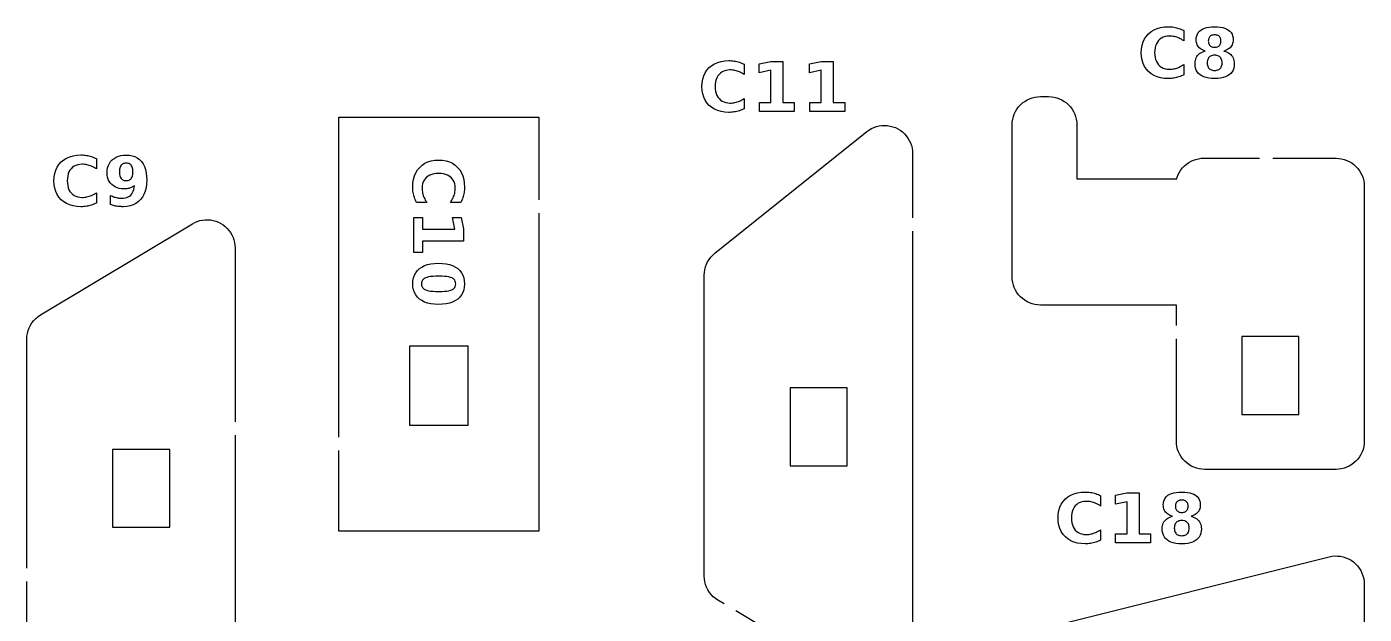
# Model space of a CAD drawing. Header units: millimetres. Extents: x 0 to 300, y 5 to 290.
# Drawn here: x 225.9 to 291.1, y 249.9 to 278.5 of the extents above; entities that cross this region are included whole.
import ezdxf

# ---------------------------------------------------------------- set-up
doc = ezdxf.new("R2010")
doc.units = ezdxf.units.MM
doc.layers.add('CUT', color=1, linetype='CONTINUOUS')
doc.layers.add('ENGRAVE', color=5, linetype='CONTINUOUS')

msp = doc.modelspace()

# ---------------------------------------------------------------- linework, layer by layer
at = {"layer": 'CUT', "color": 1}
for points in [[(281.925, 263.9378), (281.925, 264.925), (275.2982, 264.925), (275.1652, 264.9315), (275.0317, 264.9513), (274.9008, 264.9841), (274.7738, 265.0296), (274.6518, 265.0873), (274.536, 265.1567), (274.4277, 265.237), (274.3277, 265.3277), (274.237, 265.4277), (274.1567, 265.536), (274.0873, 265.6518), (274.0296, 265.7738), (273.9841, 265.9008), (273.9513, 266.0317), (273.9315, 266.1652), (273.925, 266.2982), (273.925, 273.7018), (273.9315, 273.8348), (273.9513, 273.9683), (273.9841, 274.0992), (274.0296, 274.2262), (274.0873, 274.3482), (274.1567, 274.464), (274.237, 274.5723), (274.3277, 274.6723), (274.4277, 274.763), (274.536, 274.8433), (274.6518, 274.9127), (274.7738, 274.9704), (274.9008, 275.0159), (275.0317, 275.0487), (275.1652, 275.0685), (275.2982, 275.075), (275.7018, 275.075), (275.8348, 275.0685), (275.9683, 275.0487), (276.0992, 275.0159), (276.2262, 274.9704), (276.3482, 274.9127), (276.464, 274.8433), (276.5723, 274.763), (276.6723, 274.6723), (276.763, 274.5723), (276.8433, 274.464), (276.9127, 274.3482), (276.9704, 274.2262), (277.0159, 274.0992), (277.0487, 273.9683), (277.0685, 273.8348), (277.075, 273.7018), (277.075, 271.075), (281.9419, 271.075), (281.9671, 271.1587), (282.0162, 271.2792), (282.0766, 271.3945), (282.1475, 271.5036), (282.2285, 271.6054), (282.3187, 271.6992), (282.4174, 271.784), (282.5237, 271.8592), (282.6366, 271.9239), (282.755, 271.9777), (282.8781, 272.02), (283.0046, 272.0505), (283.1334, 272.0689), (283.2616, 272.075), (285.9651, 272.075)], [(241.125, 258.5), (241.125, 274.075), (250.875, 274.075), (250.875, 270.05)], [(259.8998, 250.3726), (259.5909, 250.558), (259.475, 250.6359), (259.3662, 250.7266), (259.2673, 250.828), (259.1794, 250.9391), (259.1034, 251.0585), (259.04, 251.1852), (258.9901, 251.3177), (258.954, 251.4547), (258.9322, 251.5946), (258.925, 251.7341), (258.925, 266.3771), (258.9317, 266.5119), (258.9521, 266.6472), (258.9858, 266.7798), (259.0325, 266.9085), (259.0918, 267.0318), (259.163, 267.1486), (259.2456, 267.2578), (259.3385, 267.3583), (259.4396, 267.4477), (266.8425, 273.37), (266.9497, 273.4476), (267.0657, 273.5152), (267.1876, 273.5712), (267.3144, 273.6151), (267.4449, 273.6464), (267.5778, 273.6648), (267.7119, 273.6702), (267.8459, 273.6625), (267.9785, 273.6418), (268.1084, 273.6082), (268.2345, 273.5622), (268.3554, 273.504), (268.4702, 273.4344), (268.5775, 273.3539), (268.6765, 273.2633), (268.7663, 273.1635), (268.8458, 273.0554), (268.9145, 272.9401), (268.9716, 272.8187), (269.0165, 272.6922), (269.049, 272.562), (269.0685, 272.4292), (269.075, 272.297), (269.075, 269.1726)], [(286.6151, 272.075), (289.7018, 272.075), (289.8348, 272.0685), (289.9683, 272.0487), (290.0992, 272.0159), (290.2262, 271.9704), (290.3482, 271.9127), (290.464, 271.8433), (290.5723, 271.763), (290.6723, 271.6723), (290.763, 271.5723), (290.8433, 271.464), (290.9127, 271.3482), (290.9704, 271.2262), (291.0159, 271.0992), (291.0487, 270.9683), (291.0685, 270.8348), (291.075, 270.7018), (291.075, 258.2982), (291.0685, 258.1652), (291.0487, 258.0317), (291.0159, 257.9008), (290.9704, 257.7738), (290.9127, 257.6518), (290.8433, 257.536), (290.763, 257.4277), (290.6723, 257.3277), (290.5723, 257.237), (290.464, 257.1567), (290.3482, 257.0873), (290.2262, 257.0296), (290.0992, 256.9841), (289.9683, 256.9513), (289.8348, 256.9315), (289.7018, 256.925), (283.2982, 256.925), (283.1652, 256.9315), (283.0317, 256.9513), (282.9008, 256.9841), (282.7738, 257.0296), (282.6518, 257.0873), (282.536, 257.1567), (282.4277, 257.237), (282.3277, 257.3277), (282.237, 257.4277), (282.1567, 257.536), (282.0873, 257.6518), (282.0296, 257.7738), (281.9841, 257.9008), (281.9513, 258.0317), (281.9315, 258.1652), (281.925, 258.2982), (281.925, 263.2878)], [(225.925, 252.12), (225.925, 263.2659), (225.9322, 263.4054), (225.954, 263.5453), (225.9901, 263.6823), (226.04, 263.8148), (226.1034, 263.9415), (226.1794, 264.0609), (226.2673, 264.172), (226.3662, 264.2734), (226.475, 264.3641), (226.5909, 264.442), (233.9941, 268.8839), (234.1088, 268.9454), (234.2304, 268.9964), (234.3564, 269.0354), (234.4856, 269.0622), (234.6167, 269.0765), (234.7486, 269.0782), (234.8801, 269.0672), (235.0099, 269.0437), (235.1368, 269.0078), (235.2597, 268.96), (235.3775, 268.9006), (235.489, 268.8301), (235.5933, 268.7493), (235.6894, 268.6589), (235.7763, 268.5597), (235.8534, 268.4527), (235.9198, 268.3387), (235.975, 268.2189), (236.0185, 268.0944), (236.0498, 267.9663), (236.0688, 267.8357), (236.075, 267.7058), (236.075, 259.2459)], [(250.875, 269.4), (250.875, 253.925), (241.125, 253.925), (241.125, 257.85)], [(269.075, 268.5226), (269.075, 247.2942)], [(236.075, 258.5959), (236.075, 242.703)], [(275.8759, 249.2963), (289.3683, 252.6694), (289.5025, 252.6958), (289.6406, 252.7088), (289.7792, 252.7078), (289.9171, 252.6928), (290.0527, 252.6641), (290.1848, 252.6218), (290.3119, 252.5664), (290.4328, 252.4986), (290.5463, 252.4188), (290.6511, 252.3281), (290.7463, 252.2273), (290.8308, 252.1174), (290.9039, 251.9995), (290.9647, 251.8749), (291.0126, 251.7448), (291.0472, 251.6105), (291.0681, 251.4735), (291.075, 251.3369), (291.075, 239.2015)], [(225.925, 248.6229), (225.925, 251.47)], [(266.9941, 246.1161), (260.4572, 250.0382)]]:
    msp.add_lwpolyline(points, dxfattribs=at)
for points in [[(287.895, 263.395), (285.105, 263.395), (285.105, 259.605), (287.895, 259.605), (287.895, 263.395)], [(247.425, 262.925), (244.575, 262.925), (244.575, 259.075), (247.425, 259.075), (247.425, 262.925)], [(263.105, 257.105), (265.895, 257.105), (265.895, 260.895), (263.105, 260.895), (263.105, 257.105)], [(230.105, 254.105), (232.895, 254.105), (232.895, 257.895), (230.105, 257.895), (230.105, 254.105)]]:
    msp.add_lwpolyline(points, close=True, dxfattribs=at)
at = {"layer": 'ENGRAVE', "color": 5}
for points in [[(282.2257, 276.1048), (282.1669, 276.0787), (282.1074, 276.0549), (282.047, 276.0336), (281.9859, 276.0148), (281.9239, 275.9984), (281.861, 275.9844), (281.7973, 275.9731), (281.7326, 275.9642), (281.6671, 275.9579), (281.6006, 275.9541), (281.5333, 275.9528), (281.3379, 275.9622), (281.1566, 275.9905), (280.9892, 276.0376), (280.8359, 276.1036), (280.6966, 276.1885), (280.5714, 276.2922), (280.4629, 276.412), (280.3742, 276.5452), (280.3052, 276.6919), (280.256, 276.8521), (280.2264, 277.0256), (280.2165, 277.2126), (280.2264, 277.4), (280.256, 277.574), (280.3052, 277.7344), (280.3742, 277.8813), (280.4629, 278.0147), (280.5714, 278.1346), (280.6966, 278.2383), (280.8359, 278.3231), (280.9892, 278.3891), (281.1566, 278.4363), (281.3379, 278.4645), (281.5333, 278.474), (281.6006, 278.4727), (281.6671, 278.4689), (281.7326, 278.4626), (281.7973, 278.4537), (281.861, 278.4423), (281.9239, 278.4284), (281.9859, 278.412), (282.047, 278.3931), (282.1074, 278.3718), (282.1669, 278.3481), (282.2257, 278.3219), (282.2836, 278.2933), (282.2836, 277.7904), (282.2257, 277.8282), (282.168, 277.8625), (282.1107, 277.8933), (282.0536, 277.9206), (281.9967, 277.9443), (281.9402, 277.9645), (281.8832, 277.9814), (281.8253, 277.9953), (281.7664, 278.006), (281.7065, 278.0137), (281.6456, 278.0183), (281.5837, 278.0199), (281.4759, 278.0139), (281.3761, 277.996), (281.2842, 277.9661), (281.2003, 277.9244), (281.1244, 277.8707), (281.0564, 277.805), (280.9977, 277.7289), (280.9497, 277.6437), (280.9123, 277.5495), (280.8857, 277.4462), (280.8697, 277.3339), (280.8643, 277.2126), (280.8697, 277.0917), (280.8857, 276.9798), (280.9123, 276.8769), (280.9497, 276.7829), (280.9977, 276.6978), (281.0564, 276.6217), (281.1244, 276.5561), (281.2003, 276.5024), (281.2842, 276.4606), (281.3761, 276.4308), (281.4759, 276.4129), (281.5837, 276.4069), (281.6456, 276.4084), (281.7065, 276.413), (281.7664, 276.4207), (281.8253, 276.4315), (281.8832, 276.4453), (281.9402, 276.4622), (281.9967, 276.4824), (282.0536, 276.5062), (282.1107, 276.5334), (282.168, 276.5642), (282.2257, 276.5986), (282.2836, 276.6364), (282.2836, 276.1335), (282.2257, 276.1048)], [(283.1392, 277.3786), (283.0866, 277.4147), (283.0401, 277.4549), (282.9996, 277.499), (282.9653, 277.547), (282.9372, 277.5988), (282.9154, 277.6545), (282.8998, 277.7139), (282.8904, 277.7771), (282.8873, 277.8441), (282.8937, 277.9425), (282.9128, 278.0329), (282.9447, 278.1151), (282.9893, 278.1891), (283.0467, 278.255), (283.1168, 278.3128), (283.1993, 278.3621), (283.2937, 278.4023), (283.4, 278.4337), (283.5183, 278.4561), (283.6485, 278.4695), (283.7906, 278.474), (283.9318, 278.4695), (284.0612, 278.4561), (284.1788, 278.4339), (284.2847, 278.4027), (284.3788, 278.3626), (284.4612, 278.3136), (284.5313, 278.2561), (284.5887, 278.1902), (284.6333, 278.1161), (284.6652, 278.0337), (284.6843, 277.943), (284.6907, 277.8441), (284.6875, 277.7771), (284.6781, 277.7139), (284.6624, 277.6545), (284.6404, 277.5988), (284.6121, 277.547), (284.5776, 277.499), (284.5369, 277.4549), (284.4901, 277.4147), (284.4374, 277.3786), (284.3786, 277.3464), (284.3139, 277.3182), (284.2431, 277.2939), (284.3222, 277.2688), (284.3946, 277.2389), (284.4602, 277.2042), (284.5191, 277.1648), (284.5712, 277.1207), (284.6166, 277.0718), (284.6552, 277.0183), (284.6867, 276.9603), (284.7112, 276.8978), (284.7288, 276.8309), (284.7393, 276.7595), (284.7428, 276.6836), (284.7361, 276.5681), (284.7161, 276.4623), (284.6828, 276.3664), (284.6361, 276.2803), (284.5761, 276.204), (284.5027, 276.1375), (284.4162, 276.0811), (284.3169, 276.0349), (284.2046, 275.999), (284.0795, 275.9733), (283.9415, 275.9579), (283.7906, 275.9528), (283.6392, 275.9579), (283.5006, 275.9733), (283.375, 275.999), (283.2622, 276.0349), (283.1623, 276.0811), (283.0753, 276.1375), (283.0014, 276.204), (282.941, 276.2803), (282.894, 276.3664), (282.8604, 276.4623), (282.8403, 276.5681), (282.8336, 276.6836), (282.8371, 276.7595), (282.8476, 276.8309), (282.8651, 276.8978), (282.8897, 276.9603), (282.9212, 277.0183), (282.9597, 277.0718), (283.0051, 277.1207), (283.0573, 277.1648), (283.1162, 277.2042), (283.1818, 277.2389), (283.2542, 277.2688), (283.3333, 277.2939), (283.2625, 277.3182), (283.1978, 277.3464), (283.1392, 277.3786)], [(283.4887, 277.6914), (283.4999, 277.6524), (283.5156, 277.6171), (283.5357, 277.5855), (283.5603, 277.5576), (283.5891, 277.5337), (283.6217, 277.5142), (283.6582, 277.499), (283.6985, 277.4882), (283.7426, 277.4817), (283.7906, 277.4795), (283.8376, 277.4817), (283.8809, 277.4882), (283.9204, 277.499), (283.9563, 277.5142), (283.9884, 277.5337), (284.0169, 277.5576), (284.0412, 277.5855), (284.0612, 277.6171), (284.0767, 277.6524), (284.0878, 277.6914), (284.0944, 277.7342), (284.0966, 277.7806), (284.0944, 277.827), (284.0878, 277.8697), (284.0767, 277.9086), (284.0612, 277.9437), (284.0412, 277.9751), (284.0169, 278.0028), (283.9884, 278.0264), (283.9563, 278.0457), (283.9204, 278.0608), (283.8809, 278.0715), (283.8376, 278.0779), (283.7906, 278.0801), (283.7426, 278.0779), (283.6985, 278.0714), (283.6582, 278.0605), (283.6217, 278.0454), (283.5891, 278.0258), (283.5603, 278.002), (283.5357, 277.9741), (283.5156, 277.9426), (283.4999, 277.9076), (283.4887, 277.8689), (283.482, 277.8265), (283.4798, 277.7806), (283.482, 277.7342), (283.4887, 277.6914)], [(283.6352, 277.0632), (283.5924, 277.0446), (283.5542, 277.0206), (283.5204, 276.9912), (283.4916, 276.9569), (283.468, 276.918), (283.4496, 276.8744), (283.4365, 276.8263), (283.4287, 276.7735), (283.426, 276.7161), (283.4287, 276.6588), (283.4365, 276.6061), (283.4496, 276.5581), (283.468, 276.5147), (283.4916, 276.476), (283.5204, 276.4419), (283.5542, 276.4128), (283.5924, 276.389), (283.6352, 276.3705), (283.6825, 276.3573), (283.7343, 276.3493), (283.7906, 276.3467), (283.8464, 276.3493), (283.8977, 276.3573), (283.9444, 276.3705), (283.9867, 276.389), (284.0244, 276.4128), (284.0576, 276.4419), (284.0859, 276.476), (284.1091, 276.5147), (284.1271, 276.5581), (284.14, 276.6061), (284.1477, 276.6588), (284.1503, 276.7161), (284.1477, 276.774), (284.14, 276.8271), (284.1271, 276.8754), (284.1091, 276.9191), (284.0859, 276.9579), (284.0576, 276.992), (284.0244, 277.0211), (283.9867, 277.0449), (283.9444, 277.0634), (283.8977, 277.0767), (283.8464, 277.0846), (283.7906, 277.0872), (283.7343, 277.0846), (283.6825, 277.0766), (283.6352, 277.0632)], [(260.8192, 274.4569), (260.7604, 274.4307), (260.7009, 274.407), (260.6405, 274.3857), (260.5794, 274.3669), (260.5174, 274.3504), (260.4545, 274.3365), (260.3908, 274.3251), (260.3261, 274.3163), (260.2606, 274.3099), (260.1941, 274.3061), (260.1267, 274.3049), (259.9314, 274.3143), (259.75, 274.3426), (259.5827, 274.3897), (259.4294, 274.4557), (259.2901, 274.5405), (259.1648, 274.6442), (259.0564, 274.7641), (258.9677, 274.8973), (258.8987, 275.044), (258.8494, 275.2041), (258.8199, 275.3777), (258.81, 275.5646), (258.8199, 275.7521), (258.8494, 275.9261), (258.8987, 276.0865), (258.9677, 276.2334), (259.0564, 276.3668), (259.1648, 276.4867), (259.2901, 276.5904), (259.4294, 276.6752), (259.5827, 276.7412), (259.75, 276.7883), (259.9314, 276.8166), (260.1267, 276.826), (260.1941, 276.8248), (260.2606, 276.821), (260.3261, 276.8146), (260.3908, 276.8058), (260.4545, 276.7944), (260.5174, 276.7805), (260.5794, 276.764), (260.6405, 276.7452), (260.7009, 276.7239), (260.7604, 276.7002), (260.8192, 276.674), (260.8771, 276.6454), (260.8771, 276.1424), (260.8192, 276.1803), (260.7615, 276.2146), (260.7041, 276.2454), (260.647, 276.2726), (260.5902, 276.2964), (260.5336, 276.3166), (260.4767, 276.3335), (260.4188, 276.3473), (260.3599, 276.3581), (260.3, 276.3658), (260.2391, 276.3704), (260.1772, 276.3719), (260.0694, 276.366), (259.9696, 276.3481), (259.8777, 276.3182), (259.7938, 276.2764), (259.7179, 276.2227), (259.6499, 276.1571), (259.5912, 276.081), (259.5432, 275.9958), (259.5058, 275.9016), (259.4791, 275.7983), (259.4631, 275.686), (259.4578, 275.5646), (259.4631, 275.4438), (259.4791, 275.3319), (259.5058, 275.2289), (259.5432, 275.135), (259.5912, 275.0499), (259.6499, 274.9738), (259.7179, 274.9082), (259.7938, 274.8545), (259.8777, 274.8127), (259.9696, 274.7828), (260.0694, 274.7649), (260.1772, 274.759), (260.2391, 274.7605), (260.3, 274.7651), (260.3599, 274.7728), (260.4188, 274.7836), (260.4767, 274.7974), (260.5336, 274.8143), (260.5902, 274.8345), (260.647, 274.8583), (260.7041, 274.8855), (260.7615, 274.9163), (260.8192, 274.9506), (260.8771, 274.9885), (260.8771, 274.4855), (260.8192, 274.4569)], [(262.1676, 276.3557), (261.5996, 276.2385), (261.5996, 276.6649), (262.1644, 276.7821), (262.7601, 276.7821), (262.7601, 274.785), (263.3135, 274.785), (263.3135, 274.3521), (261.6142, 274.3521), (261.6142, 274.785), (262.1676, 274.785), (262.1676, 276.3557)], [(264.6203, 276.3557), (264.0523, 276.2385), (264.0523, 276.6649), (264.617, 276.7821), (265.2127, 276.7821), (265.2127, 274.785), (265.7661, 274.785), (265.7661, 274.3521), (264.0669, 274.3521), (264.0669, 274.785), (264.6203, 274.785), (264.6203, 276.3557)], [(229.2584, 269.8649), (229.1997, 269.8387), (229.1402, 269.815), (229.0798, 269.7937), (229.0186, 269.7749), (228.9567, 269.7584), (228.8938, 269.7445), (228.8301, 269.7331), (228.7654, 269.7243), (228.6999, 269.7179), (228.6334, 269.7141), (228.566, 269.7129), (228.3707, 269.7223), (228.1893, 269.7506), (228.022, 269.7977), (227.8687, 269.8637), (227.7294, 269.9485), (227.6041, 270.0522), (227.4957, 270.1721), (227.407, 270.3053), (227.338, 270.452), (227.2887, 270.6121), (227.2592, 270.7857), (227.2493, 270.9726), (227.2592, 271.1601), (227.2887, 271.3341), (227.338, 271.4945), (227.407, 271.6414), (227.4957, 271.7748), (227.6041, 271.8947), (227.7294, 271.9984), (227.8687, 272.0832), (228.022, 272.1492), (228.1893, 272.1963), (228.3707, 272.2246), (228.566, 272.234), (228.6334, 272.2328), (228.6999, 272.229), (228.7654, 272.2226), (228.8301, 272.2138), (228.8938, 272.2024), (228.9567, 272.1885), (229.0186, 272.1721), (229.0798, 272.1532), (229.1402, 272.1319), (229.1997, 272.1082), (229.2584, 272.082), (229.3164, 272.0534), (229.3164, 271.5504), (229.2584, 271.5883), (229.2008, 271.6226), (229.1434, 271.6534), (229.0863, 271.6806), (229.0295, 271.7044), (228.9729, 271.7246), (228.916, 271.7415), (228.8581, 271.7553), (228.7992, 271.7661), (228.7393, 271.7738), (228.6784, 271.7784), (228.6165, 271.7799), (228.5087, 271.774), (228.4089, 271.7561), (228.317, 271.7262), (228.2331, 271.6844), (228.1571, 271.6307), (228.0891, 271.5651), (228.0305, 271.489), (227.9824, 271.4038), (227.9451, 271.3096), (227.9184, 271.2063), (227.9024, 271.094), (227.8971, 270.9726), (227.9024, 270.8518), (227.9184, 270.7399), (227.9451, 270.6369), (227.9824, 270.543), (228.0305, 270.4579), (228.0891, 270.3818), (228.1571, 270.3162), (228.2331, 270.2625), (228.317, 270.2207), (228.4089, 270.1908), (228.5087, 270.1729), (228.6165, 270.167), (228.6784, 270.1685), (228.7393, 270.1731), (228.7992, 270.1808), (228.8581, 270.1916), (228.916, 270.2054), (228.9729, 270.2223), (229.0295, 270.2425), (229.0863, 270.2663), (229.1434, 270.2935), (229.2008, 270.3243), (229.2584, 270.3586), (229.3164, 270.3965), (229.3164, 269.8935), (229.2584, 269.8649)], [(230.0461, 270.2406), (230.0949, 270.2202), (230.143, 270.2018), (230.1904, 270.1852), (230.2371, 270.1707), (230.283, 270.158), (230.3285, 270.1473), (230.3738, 270.1386), (230.4189, 270.1318), (230.4639, 270.1269), (230.5086, 270.124), (230.5532, 270.123), (230.6431, 270.1274), (230.7261, 270.1403), (230.8022, 270.1619), (230.8715, 270.1921), (230.9339, 270.231), (230.9894, 270.2785), (231.0379, 270.3345), (231.0793, 270.3988), (231.1135, 270.4715), (231.1406, 270.5526), (231.1605, 270.6421), (231.1733, 270.7399), (231.136, 270.7139), (231.0979, 270.6902), (231.059, 270.6687), (231.0192, 270.6495), (230.9787, 270.6325), (230.9373, 270.6178), (230.895, 270.6054), (230.8514, 270.5952), (230.8067, 270.5873), (230.7608, 270.5817), (230.7138, 270.5783), (230.6655, 270.5771), (230.5453, 270.5832), (230.433, 270.6013), (230.3288, 270.6315), (230.2326, 270.6737), (230.1443, 270.728), (230.0641, 270.7944), (229.9942, 270.8707), (229.9371, 270.9546), (229.8926, 271.0461), (229.8608, 271.1453), (229.8418, 271.2521), (229.8354, 271.3665), (229.8425, 271.4929), (229.8637, 271.6107), (229.8991, 271.7197), (229.9486, 271.8201), (230.0123, 271.9118), (230.0902, 271.9948), (230.1799, 272.0669), (230.2792, 272.1259), (230.3882, 272.1718), (230.5068, 272.2046), (230.6351, 272.2242), (230.7729, 272.2308), (230.9254, 272.2219), (231.0659, 272.1952), (231.1945, 272.1506), (231.3111, 272.0883), (231.4158, 272.0081), (231.5086, 271.9101), (231.5882, 271.7959), (231.6533, 271.6669), (231.7039, 271.5232), (231.7401, 271.3647), (231.7618, 271.1915), (231.769, 271.0036), (231.7606, 270.81), (231.7352, 270.6308), (231.6929, 270.4658), (231.6338, 270.3153), (231.5577, 270.179), (231.4647, 270.0571), (231.3569, 269.9519), (231.2366, 269.8659), (231.1037, 269.7989), (230.9583, 269.7511), (230.8003, 269.7224), (230.6297, 269.7129), (230.5731, 269.7136), (230.5174, 269.7157), (230.4625, 269.7192), (230.4083, 269.7241), (230.355, 269.7304), (230.3026, 269.7381), (230.2507, 269.7472), (230.1991, 269.7577), (230.1479, 269.7696), (230.0971, 269.783), (230.0467, 269.7977), (229.9966, 269.8138), (229.9966, 270.263), (230.0461, 270.2406)], [(230.8702, 270.9959), (230.9137, 271.0107), (230.9527, 271.0314), (230.9871, 271.0581), (231.0171, 271.0906), (231.0424, 271.1291), (231.0632, 271.1736), (231.0793, 271.2239), (231.0909, 271.2802), (231.0978, 271.3424), (231.1001, 271.4105), (231.0978, 271.4781), (231.0909, 271.54), (231.0793, 271.596), (231.0632, 271.6463), (231.0424, 271.6908), (231.0171, 271.7295), (230.9871, 271.7623), (230.9527, 271.7892), (230.9137, 271.81), (230.8702, 271.825), (230.8222, 271.8339), (230.7697, 271.8369), (230.7171, 271.8339), (230.6691, 271.825), (230.6256, 271.81), (230.5867, 271.7892), (230.5522, 271.7623), (230.5223, 271.7295), (230.4969, 271.6908), (230.4762, 271.6463), (230.46, 271.596), (230.4485, 271.54), (230.4416, 271.4781), (230.4393, 271.4105), (230.4416, 271.3424), (230.4485, 271.2802), (230.46, 271.2239), (230.4762, 271.1736), (230.4969, 271.1291), (230.5223, 271.0906), (230.5522, 271.0581), (230.5867, 271.0314), (230.6256, 271.0107), (230.6691, 270.9959), (230.7171, 270.987), (230.7697, 270.984), (230.8222, 270.987), (230.8702, 270.9959)], [(244.8798, 269.9757), (244.8537, 270.0344), (244.8299, 270.0939), (244.8086, 270.1543), (244.7898, 270.2155), (244.7734, 270.2774), (244.7594, 270.3403), (244.7481, 270.404), (244.7392, 270.4687), (244.7329, 270.5342), (244.7291, 270.6007), (244.7278, 270.6681), (244.7372, 270.8634), (244.7655, 271.0448), (244.8126, 271.2121), (244.8786, 271.3654), (244.9635, 271.5047), (245.0672, 271.63), (245.187, 271.7384), (245.3202, 271.8271), (245.4669, 271.8961), (245.6271, 271.9454), (245.8006, 271.9749), (245.9876, 271.9848), (246.175, 271.9749), (246.349, 271.9454), (246.5094, 271.8961), (246.6563, 271.8271), (246.7897, 271.7384), (246.9096, 271.63), (247.0133, 271.5047), (247.0981, 271.3654), (247.1641, 271.2121), (247.2113, 271.0448), (247.2395, 270.8634), (247.249, 270.6681), (247.2477, 270.6007), (247.2439, 270.5342), (247.2376, 270.4687), (247.2287, 270.404), (247.2173, 270.3403), (247.2034, 270.2774), (247.187, 270.2155), (247.1681, 270.1543), (247.1468, 270.0939), (247.1231, 270.0344), (247.0969, 269.9757), (247.0683, 269.9177), (246.5654, 269.9177), (246.6032, 269.9757), (246.6375, 270.0333), (246.6683, 270.0907), (246.6956, 270.1478), (246.7193, 270.2046), (246.7395, 270.2612), (246.7564, 270.3181), (246.7703, 270.376), (246.781, 270.4349), (246.7887, 270.4948), (246.7933, 270.5557), (246.7949, 270.6176), (246.7889, 270.7254), (246.771, 270.8252), (246.7411, 270.9171), (246.6994, 271.001), (246.6457, 271.077), (246.58, 271.145), (246.5039, 271.2036), (246.4187, 271.2517), (246.3245, 271.289), (246.2212, 271.3157), (246.1089, 271.3317), (245.9876, 271.337), (245.8667, 271.3317), (245.7548, 271.3157), (245.6519, 271.289), (245.5579, 271.2517), (245.4728, 271.2036), (245.3967, 271.145), (245.3311, 271.077), (245.2774, 271.001), (245.2356, 270.9171), (245.2058, 270.8252), (245.1879, 270.7254), (245.1819, 270.6176), (245.1834, 270.5557), (245.188, 270.4948), (245.1957, 270.4349), (245.2065, 270.376), (245.2203, 270.3181), (245.2372, 270.2612), (245.2574, 270.2046), (245.2812, 270.1478), (245.3084, 270.0907), (245.3392, 270.0333), (245.3736, 269.9757), (245.4114, 269.9177), (244.9085, 269.9177), (244.8798, 269.9757)], [(246.7786, 268.6272), (246.6614, 269.1952), (247.0878, 269.1952), (247.205, 268.6304), (247.205, 268.0347), (245.2079, 268.0347), (245.2079, 267.4813), (244.775, 267.4813), (244.775, 269.1806), (245.2079, 269.1806), (245.2079, 268.6272), (246.7786, 268.6272)], [(245.4527, 265.0238), (245.3051, 265.0744), (245.1727, 265.1395), (245.0558, 265.2191), (244.9556, 265.312), (244.8736, 265.417), (244.8098, 265.534), (244.7642, 265.6633), (244.7369, 265.8046), (244.7278, 265.958), (244.7369, 266.112), (244.7642, 266.2537), (244.8098, 266.3833), (244.8736, 266.5006), (244.9556, 266.6057), (245.0558, 266.6986), (245.1727, 266.7782), (245.3051, 266.8433), (245.4527, 266.8939), (245.6157, 266.9301), (245.7939, 266.9518), (245.9876, 266.959), (246.1817, 266.9518), (246.3604, 266.9301), (246.5237, 266.8939), (246.6715, 266.8433), (246.804, 266.7782), (246.921, 266.6986), (247.0212, 266.6057), (247.1032, 266.5006), (247.167, 266.3833), (247.2125, 266.2537), (247.2398, 266.112), (247.249, 265.958), (247.2398, 265.8046), (247.2125, 265.6633), (247.167, 265.534), (247.1032, 265.417), (247.0212, 265.312), (246.921, 265.2191), (246.804, 265.1395), (246.6715, 265.0744), (246.5237, 265.0238), (246.3604, 264.9876), (246.1817, 264.9659), (245.9876, 264.9587), (245.7939, 264.9659), (245.6157, 264.9876), (245.4527, 265.0238)], [(246.3808, 265.6067), (246.4804, 265.6233), (246.5649, 265.6447), (246.6345, 265.6708), (246.6915, 265.7025), (246.7381, 265.7407), (246.7743, 265.7853), (246.8002, 265.8364), (246.8157, 265.894), (246.8209, 265.958), (246.8157, 266.0221), (246.8002, 266.0797), (246.7743, 266.131), (246.7381, 266.1758), (246.6915, 266.2142), (246.6345, 266.2461), (246.5649, 266.2725), (246.4804, 266.2941), (246.3808, 266.3108), (246.2663, 266.3228), (246.1369, 266.33), (245.9924, 266.3324), (245.8465, 266.33), (245.7156, 266.3228), (245.5998, 266.3108), (245.4991, 266.2941), (245.4135, 266.2725), (245.343, 266.2461), (245.2853, 266.2142), (245.2381, 266.1758), (245.2014, 266.131), (245.1752, 266.0797), (245.1595, 266.0221), (245.1542, 265.958), (245.1595, 265.8945), (245.1752, 265.8372), (245.2014, 265.7863), (245.2381, 265.7417), (245.2853, 265.7035), (245.343, 265.6716), (245.4135, 265.6452), (245.4991, 265.6237), (245.5998, 265.6069), (245.7156, 265.5949), (245.8465, 265.5877), (245.9924, 265.5853), (246.1369, 265.5877), (246.2663, 265.5948), (246.3808, 265.6067)], [(278.1709, 253.455), (278.1122, 253.4289), (278.0526, 253.4051), (277.9923, 253.3838), (277.9311, 253.365), (277.8691, 253.3486), (277.8063, 253.3346), (277.7425, 253.3232), (277.6779, 253.3144), (277.6123, 253.3081), (277.5459, 253.3043), (277.4785, 253.303), (277.2831, 253.3124), (277.1018, 253.3407), (276.9345, 253.3878), (276.7812, 253.4538), (276.6419, 253.5387), (276.5166, 253.6423), (276.4082, 253.7622), (276.3195, 253.8954), (276.2505, 254.0421), (276.2012, 254.2022), (276.1716, 254.3758), (276.1618, 254.5628), (276.1716, 254.7502), (276.2012, 254.9242), (276.2505, 255.0846), (276.3195, 255.2315), (276.4082, 255.3649), (276.5166, 255.4848), (276.6419, 255.5885), (276.7812, 255.6733), (276.9345, 255.7393), (277.1018, 255.7864), (277.2831, 255.8147), (277.4785, 255.8241), (277.5459, 255.8229), (277.6123, 255.8191), (277.6779, 255.8128), (277.7425, 255.8039), (277.8063, 255.7925), (277.8691, 255.7786), (277.9311, 255.7622), (277.9923, 255.7433), (278.0526, 255.722), (278.1122, 255.6983), (278.1709, 255.6721), (278.2288, 255.6435), (278.2288, 255.1406), (278.1709, 255.1784), (278.1133, 255.2127), (278.0559, 255.2435), (277.9988, 255.2708), (277.942, 255.2945), (277.8854, 255.3147), (277.8285, 255.3316), (277.7706, 255.3455), (277.7117, 255.3562), (277.6518, 255.3639), (277.5909, 255.3685), (277.529, 255.37), (277.4212, 255.3641), (277.3214, 255.3462), (277.2295, 255.3163), (277.1456, 255.2746), (277.0696, 255.2208), (277.0016, 255.1552), (276.9429, 255.0791), (276.8949, 254.9939), (276.8576, 254.8997), (276.8309, 254.7964), (276.8149, 254.6841), (276.8096, 254.5628), (276.8149, 254.4419), (276.8309, 254.33), (276.8576, 254.2271), (276.8949, 254.1331), (276.9429, 254.048), (277.0016, 253.9719), (277.0696, 253.9063), (277.1456, 253.8526), (277.2295, 253.8108), (277.3214, 253.781), (277.4212, 253.7631), (277.529, 253.7571), (277.5909, 253.7586), (277.6518, 253.7632), (277.7117, 253.7709), (277.7706, 253.7817), (277.8285, 253.7955), (277.8854, 253.8124), (277.942, 253.8326), (277.9988, 253.8564), (278.0559, 253.8836), (278.1133, 253.9144), (278.1709, 253.9487), (278.2288, 253.9866), (278.2288, 253.4837), (278.1709, 253.455)], [(279.5194, 255.3538), (278.9514, 255.2366), (278.9514, 255.663), (279.5161, 255.7802), (280.1118, 255.7802), (280.1118, 253.7831), (280.6652, 253.7831), (280.6652, 253.3502), (278.966, 253.3502), (278.966, 253.7831), (279.5194, 253.7831), (279.5194, 255.3538)], [(281.4845, 254.7649), (281.438, 254.8051), (281.3975, 254.8492), (281.3632, 254.8972), (281.3351, 254.949), (281.3133, 255.0046), (281.2977, 255.0641), (281.2883, 255.1273), (281.2852, 255.1943), (281.2916, 255.2927), (281.3107, 255.3831), (281.3426, 255.4653), (281.3872, 255.5393), (281.4446, 255.6052), (281.5147, 255.663), (281.5972, 255.7122), (281.6916, 255.7525), (281.7979, 255.7839), (281.9162, 255.8062), (282.0464, 255.8197), (282.1885, 255.8241), (282.3297, 255.8197), (282.4591, 255.8063), (282.5767, 255.7841), (282.6826, 255.7529), (282.7767, 255.7128), (282.8591, 255.6638), (282.9292, 255.6063), (282.9866, 255.5404), (283.0312, 255.4663), (283.0631, 255.3839), (283.0822, 255.2932), (283.0886, 255.1943), (283.0855, 255.1273), (283.076, 255.0641), (283.0603, 255.0046), (283.0383, 254.949), (283.01, 254.8972), (282.9755, 254.8492), (282.9348, 254.8051), (282.888, 254.7649), (282.8353, 254.7288), (282.7765, 254.6966), (282.7118, 254.6684), (282.641, 254.6441), (282.7201, 254.619), (282.7925, 254.5891), (282.8581, 254.5544), (282.917, 254.515), (282.9691, 254.4709), (283.0145, 254.422), (283.0531, 254.3685), (283.0846, 254.3105), (283.1091, 254.248), (283.1267, 254.1811), (283.1372, 254.1097), (283.1407, 254.0338), (283.134, 253.9182), (283.114, 253.8125), (283.0807, 253.7166), (283.034, 253.6305), (282.974, 253.5542), (282.9006, 253.4877), (282.8141, 253.4313), (282.7148, 253.3851), (282.6026, 253.3492), (282.4774, 253.3235), (282.3394, 253.3081), (282.1885, 253.303), (282.0371, 253.3081), (281.8985, 253.3235), (281.7729, 253.3492), (281.6601, 253.3851), (281.5602, 253.4313), (281.4732, 253.4877), (281.3993, 253.5542), (281.3389, 253.6305), (281.2919, 253.7166), (281.2584, 253.8125), (281.2382, 253.9182), (281.2315, 254.0338), (281.235, 254.1097), (281.2455, 254.1811), (281.263, 254.248), (281.2876, 254.3105), (281.3191, 254.3685), (281.3576, 254.422), (281.4031, 254.4709), (281.4552, 254.515), (281.5141, 254.5544), (281.5797, 254.5891), (281.6521, 254.619), (281.7312, 254.6441), (281.6604, 254.6684), (281.5957, 254.6966), (281.5371, 254.7288), (281.4845, 254.7649)], [(281.8978, 255.0026), (281.9135, 254.9673), (281.9336, 254.9357), (281.9582, 254.9078), (281.987, 254.8839), (282.0196, 254.8644), (282.0561, 254.8492), (282.0964, 254.8384), (282.1405, 254.8319), (282.1885, 254.8297), (282.2355, 254.8319), (282.2788, 254.8384), (282.3183, 254.8492), (282.3542, 254.8644), (282.3863, 254.8839), (282.4148, 254.9078), (282.4391, 254.9357), (282.4591, 254.9673), (282.4746, 255.0026), (282.4857, 255.0416), (282.4923, 255.0844), (282.4945, 255.1308), (282.4923, 255.1772), (282.4857, 255.2199), (282.4746, 255.2588), (282.4591, 255.2939), (282.4391, 255.3253), (282.4148, 255.353), (282.3863, 255.3766), (282.3542, 255.3959), (282.3183, 255.4109), (282.2788, 255.4217), (282.2355, 255.4281), (282.1885, 255.4303), (282.1405, 255.4281), (282.0964, 255.4216), (282.0561, 255.4107), (282.0196, 255.3955), (281.987, 255.376), (281.9582, 255.3521), (281.9336, 255.3243), (281.9135, 255.2928), (281.8978, 255.2577), (281.8866, 255.219), (281.8799, 255.1767), (281.8777, 255.1308), (281.8799, 255.0844), (281.8866, 255.0416), (281.8978, 255.0026)], [(281.9903, 254.3947), (281.9521, 254.3707), (281.9184, 254.3414), (281.8895, 254.3071), (281.8659, 254.2682), (281.8475, 254.2246), (281.8344, 254.1765), (281.8266, 254.1237), (281.8239, 254.0663), (281.8266, 254.009), (281.8344, 253.9563), (281.8475, 253.9083), (281.8659, 253.8649), (281.8895, 253.8262), (281.9184, 253.7921), (281.9521, 253.763), (281.9903, 253.7392), (282.0331, 253.7207), (282.0804, 253.7074), (282.1322, 253.6995), (282.1885, 253.6969), (282.2443, 253.6995), (282.2956, 253.7074), (282.3423, 253.7207), (282.3846, 253.7392), (282.4223, 253.763), (282.4555, 253.7921), (282.4838, 253.8262), (282.507, 253.8649), (282.525, 253.9083), (282.5379, 253.9563), (282.5457, 254.009), (282.5482, 254.0663), (282.5457, 254.1242), (282.5379, 254.1773), (282.525, 254.2256), (282.507, 254.2692), (282.4838, 254.3081), (282.4555, 254.3422), (282.4223, 254.3713), (282.3846, 254.3951), (282.3423, 254.4136), (282.2956, 254.4268), (282.2443, 254.4348), (282.1885, 254.4374), (282.1322, 254.4348), (282.0804, 254.4268), (282.0331, 254.4134), (281.9903, 254.3947)]]:
    msp.add_lwpolyline(points, close=True, dxfattribs=at)

doc.saveas('drawing.dxf')
